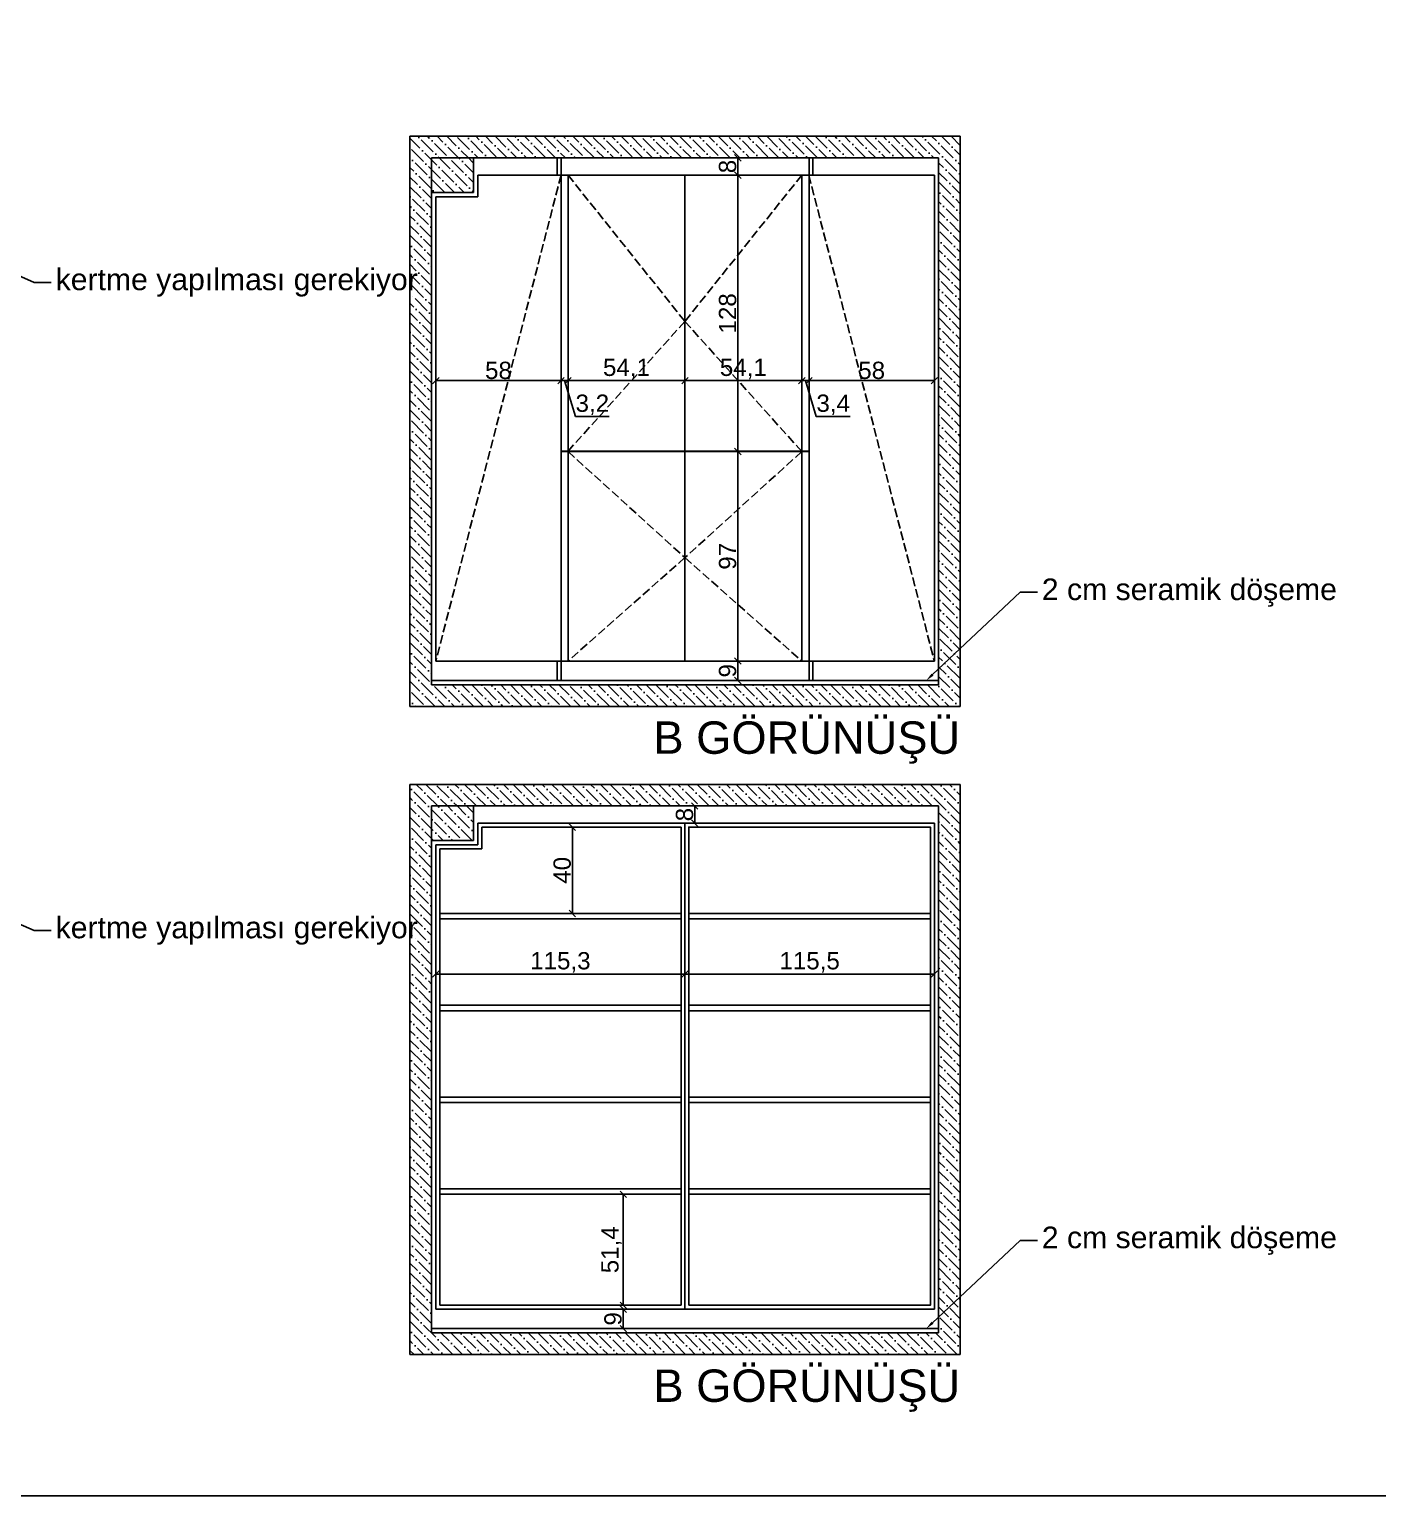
# Model space of a CAD drawing. Header units: millimetres. Extents: x 1064 to 14043, y 831 to 5538.
# Drawn here: x 4107 to 4731, y 831 to 1510 of the extents above; entities that cross this region are included whole.
import ezdxf
from ezdxf import colors
from ezdxf.entities.mleader import LeaderData, LeaderLine
from ezdxf.math import Vec2, Vec3

# ---------------------------------------------------------------- set-up
doc = ezdxf.new("R2010")
doc.units = ezdxf.units.MM
doc.linetypes.add('JIS_02_4.0', pattern=[5.5, 4, -1.5])
doc.styles.get("Standard").update_dxf_attribs({"font": 'arial.ttf'})
doc.dimstyles.new('ISO-25', dxfattribs={"dimtxt": 8, "dimasz": 3, "dimexe": 1.25, "dimexo": 0.625, "dimtad": 1, "dimdec": 1, "dimtxsty": 'Standard', "dimblk": 'OBLIQUE', "dimcen": 2.5, "dimse1": 1, "dimse2": 1, "dimadec": 0, "dimazin": 0, "dimtfac": 1, "dimtdec": 1, "dimtmove": 0, "dimatfit": 3, "dimldrblk": 'OBLIQUE', "dimfxl": 1, "dimarcsym": 0})
pattern_1 = [(315, (-4420.0002, -8852.851), (6.1739261, -1.683798), [7.9375, -1.5875, 0, -1.5875])]

# ---------------------------------------------------------------- blocks, each defined once
blk = doc.blocks.new('_Oblique')
at = {"color": 0, "linetype": 'ByBlock', "lineweight": -2}
blk.add_line((-0.5, -0.5), (0.5, 0.5), dxfattribs=at)
blk = doc.blocks.new('*D671')
at = {"color": 0, "lineweight": -2, "transparency": 16777216}
blk.add_line((4358.64, 1140.45), (4358.64, 1100.45), dxfattribs=at)
at = {"layer": 'Defpoints', "color": 0, "transparency": 16777216}
for p in [(4355.84, 1140.45), (4355.84, 1100.45), (4358.64, 1100.45)]:
    blk.add_point(p, dxfattribs=at)
at = {"color": 0, "lineweight": -2, "transparency": 16777216, "xscale": 3, "yscale": 3, "zscale": 3}
for p, rotation in [((4358.64, 1140.45), 90), ((4358.64, 1100.45), 270)]:
    blk.add_blockref('_Oblique', p, dxfattribs=dict(at, rotation=rotation))
at = {"color": 0, "transparency": 16777216, "insert": (4353.93, 1120.45), "char_height": 8, "attachment_point": 5, "rotation": 90}
blk.add_mtext('40', dxfattribs=at)
blk = doc.blocks.new('*D672')
at = {"color": 0, "lineweight": -2, "transparency": 16777216}
blk.add_line((4382.18, 970.45), (4382.18, 919.05), dxfattribs=at)
at = {"layer": 'Defpoints', "color": 0, "transparency": 16777216}
for p in [(4379.59, 970.45), (4379.59, 919.05), (4382.18, 919.05)]:
    blk.add_point(p, dxfattribs=at)
at = {"color": 0, "lineweight": -2, "transparency": 16777216, "xscale": 3, "yscale": 3, "zscale": 3}
for p, rotation in [((4382.18, 970.45), 90), ((4382.18, 919.05), 270)]:
    blk.add_blockref('_Oblique', p, dxfattribs=dict(at, rotation=rotation))
at = {"color": 0, "transparency": 16777216, "insert": (4376.75, 944.75), "char_height": 8, "attachment_point": 5, "rotation": 90}
blk.add_mtext('51,4', dxfattribs=at)
blk = doc.blocks.new('*D699')
at = {"color": 0, "lineweight": -2, "transparency": 16777216}
blk.add_line((4295.42, 1072.41), (4410.73, 1072.41), dxfattribs=at)
at = {"layer": 'Defpoints', "color": 0, "transparency": 16777216}
for p in [(4295.42, 1079.78), (4410.73, 1079.78), (4410.73, 1072.41)]:
    blk.add_point(p, dxfattribs=at)
at = {"color": 0, "lineweight": -2, "transparency": 16777216, "xscale": 3, "yscale": 3, "zscale": 3, "rotation": 180}
blk.add_blockref('_Oblique', (4295.42, 1072.41), dxfattribs=at)
at = {"color": 0, "lineweight": -2, "transparency": 16777216, "xscale": 3, "yscale": 3, "zscale": 3}
blk.add_blockref('_Oblique', (4410.73, 1072.41), dxfattribs=at)
at = {"color": 0, "transparency": 16777216, "insert": (4353.08, 1077.84), "char_height": 8, "attachment_point": 5}
blk.add_mtext('115,3', dxfattribs=at)
blk = doc.blocks.new('*D700')
at = {"color": 0, "lineweight": -2, "transparency": 16777216}
blk.add_line((4410.73, 1072.41), (4526.22, 1072.41), dxfattribs=at)
at = {"layer": 'Defpoints', "color": 0, "transparency": 16777216}
for p in [(4526.22, 1096.2), (4410.73, 1079.78), (4526.22, 1072.41)]:
    blk.add_point(p, dxfattribs=at)
at = {"color": 0, "lineweight": -2, "transparency": 16777216, "xscale": 3, "yscale": 3, "zscale": 3, "rotation": 180}
blk.add_blockref('_Oblique', (4410.73, 1072.41), dxfattribs=at)
at = {"color": 0, "lineweight": -2, "transparency": 16777216, "xscale": 3, "yscale": 3, "zscale": 3}
blk.add_blockref('_Oblique', (4526.22, 1072.41), dxfattribs=at)
at = {"color": 0, "transparency": 16777216, "insert": (4468.48, 1077.84), "char_height": 8, "attachment_point": 5}
blk.add_mtext('115,5', dxfattribs=at)
blk = doc.blocks.new('*D701')
at = {"color": 0, "lineweight": -2, "transparency": 16777216}
blk.add_line((4295.42, 1347.19), (4353.4, 1347.19), dxfattribs=at)
at = {"layer": 'Defpoints', "color": 0, "transparency": 16777216}
for p in [(4295.42, 1356.9), (4353.4, 1356.91), (4353.4, 1347.19)]:
    blk.add_point(p, dxfattribs=at)
at = {"color": 0, "lineweight": -2, "transparency": 16777216, "xscale": 3, "yscale": 3, "zscale": 3, "rotation": 180}
blk.add_blockref('_Oblique', (4295.42, 1347.19), dxfattribs=at)
at = {"color": 0, "lineweight": -2, "transparency": 16777216, "xscale": 3, "yscale": 3, "zscale": 3}
blk.add_blockref('_Oblique', (4353.4, 1347.19), dxfattribs=at)
at = {"color": 0, "transparency": 16777216, "insert": (4324.41, 1351.9), "char_height": 8, "attachment_point": 5}
blk.add_mtext('58', dxfattribs=at)
blk = doc.blocks.new('*D702')
at = {"color": 0, "lineweight": -2, "transparency": 16777216}
for p, q in [((4353.4, 1347.19), (4356.64, 1347.19)), ((4355.02, 1347.19), (4360, 1330.58)), ((4360, 1330.58), (4375.73, 1330.58))]:
    blk.add_line(p, q, dxfattribs=at)
at = {"layer": 'Defpoints', "color": 0, "transparency": 16777216}
for p in [(4356.64, 1360.89), (4353.4, 1356.91), (4356.64, 1347.19)]:
    blk.add_point(p, dxfattribs=at)
at = {"color": 0, "lineweight": -2, "transparency": 16777216, "xscale": 3, "yscale": 3, "zscale": 3, "rotation": 180}
blk.add_blockref('_Oblique', (4353.4, 1347.19), dxfattribs=at)
at = {"color": 0, "lineweight": -2, "transparency": 16777216, "xscale": 3, "yscale": 3, "zscale": 3}
blk.add_blockref('_Oblique', (4356.64, 1347.19), dxfattribs=at)
at = {"color": 0, "transparency": 16777216, "insert": (4367.87, 1336.01), "char_height": 8, "attachment_point": 5}
blk.add_mtext('3,2', dxfattribs=at)
blk = doc.blocks.new('*D703')
at = {"color": 0, "lineweight": -2, "transparency": 16777216}
blk.add_line((4356.64, 1347.19), (4410.73, 1347.19), dxfattribs=at)
at = {"layer": 'Defpoints', "color": 0, "transparency": 16777216}
for p in [(4356.64, 1360.89), (4410.73, 1360.71), (4410.73, 1347.19)]:
    blk.add_point(p, dxfattribs=at)
at = {"color": 0, "lineweight": -2, "transparency": 16777216, "xscale": 3, "yscale": 3, "zscale": 3, "rotation": 180}
blk.add_blockref('_Oblique', (4356.64, 1347.19), dxfattribs=at)
at = {"color": 0, "lineweight": -2, "transparency": 16777216, "xscale": 3, "yscale": 3, "zscale": 3}
blk.add_blockref('_Oblique', (4410.73, 1347.19), dxfattribs=at)
at = {"color": 0, "transparency": 16777216, "insert": (4383.68, 1352.62), "char_height": 8, "attachment_point": 5}
blk.add_mtext('54,1', dxfattribs=at)
blk = doc.blocks.new('*D704')
at = {"color": 0, "lineweight": -2, "transparency": 16777216}
blk.add_line((4410.73, 1347.19), (4464.84, 1347.19), dxfattribs=at)
at = {"layer": 'Defpoints', "color": 0, "transparency": 16777216}
for p in [(4410.73, 1360.71), (4464.84, 1362.43), (4464.84, 1347.19)]:
    blk.add_point(p, dxfattribs=at)
at = {"color": 0, "lineweight": -2, "transparency": 16777216, "xscale": 3, "yscale": 3, "zscale": 3, "rotation": 180}
blk.add_blockref('_Oblique', (4410.73, 1347.19), dxfattribs=at)
at = {"color": 0, "lineweight": -2, "transparency": 16777216, "xscale": 3, "yscale": 3, "zscale": 3}
blk.add_blockref('_Oblique', (4464.84, 1347.19), dxfattribs=at)
at = {"color": 0, "transparency": 16777216, "insert": (4437.78, 1352.62), "char_height": 8, "attachment_point": 5}
blk.add_mtext('54,1', dxfattribs=at)
blk = doc.blocks.new('*D705')
at = {"color": 0, "lineweight": -2, "transparency": 16777216}
for p, q in [((4464.84, 1347.19), (4468.2, 1347.19)), ((4466.52, 1347.19), (4471.5, 1330.58)), ((4471.5, 1330.58), (4487.28, 1330.58))]:
    blk.add_line(p, q, dxfattribs=at)
at = {"layer": 'Defpoints', "color": 0, "transparency": 16777216}
for p in [(4464.84, 1362.43), (4468.2, 1362.43), (4468.2, 1347.19)]:
    blk.add_point(p, dxfattribs=at)
at = {"color": 0, "lineweight": -2, "transparency": 16777216, "xscale": 3, "yscale": 3, "zscale": 3, "rotation": 180}
blk.add_blockref('_Oblique', (4464.84, 1347.19), dxfattribs=at)
at = {"color": 0, "lineweight": -2, "transparency": 16777216, "xscale": 3, "yscale": 3, "zscale": 3}
blk.add_blockref('_Oblique', (4468.2, 1347.19), dxfattribs=at)
at = {"color": 0, "transparency": 16777216, "insert": (4479.39, 1336.01), "char_height": 8, "attachment_point": 5}
blk.add_mtext('3,4', dxfattribs=at)
blk = doc.blocks.new('*D706')
at = {"color": 0, "lineweight": -2, "transparency": 16777216}
blk.add_line((4468.2, 1347.19), (4526.22, 1347.19), dxfattribs=at)
at = {"layer": 'Defpoints', "color": 0, "transparency": 16777216}
for p in [(4468.2, 1362.43), (4526.22, 1359.66), (4526.22, 1347.19)]:
    blk.add_point(p, dxfattribs=at)
at = {"color": 0, "lineweight": -2, "transparency": 16777216, "xscale": 3, "yscale": 3, "zscale": 3, "rotation": 180}
blk.add_blockref('_Oblique', (4468.2, 1347.19), dxfattribs=at)
at = {"color": 0, "lineweight": -2, "transparency": 16777216, "xscale": 3, "yscale": 3, "zscale": 3}
blk.add_blockref('_Oblique', (4526.22, 1347.19), dxfattribs=at)
at = {"color": 0, "transparency": 16777216, "insert": (4497.21, 1351.9), "char_height": 8, "attachment_point": 5}
blk.add_mtext('58', dxfattribs=at)
blk = doc.blocks.new('*D707')
at = {"color": 0, "lineweight": -2, "transparency": 16777216}
blk.add_line((4435.22, 1208.35), (4435.22, 1217.35), dxfattribs=at)
at = {"layer": 'Defpoints', "color": 0, "transparency": 16777216}
for p in [(4435.22, 1217.35), (4439, 1217.35), (4439, 1208.35)]:
    blk.add_point(p, dxfattribs=at)
at = {"color": 0, "lineweight": -2, "transparency": 16777216, "xscale": 3, "yscale": 3, "zscale": 3}
for p, rotation in [((4435.22, 1217.35), 90), ((4435.22, 1208.35), 270)]:
    blk.add_blockref('_Oblique', p, dxfattribs=dict(at, rotation=rotation))
at = {"color": 0, "transparency": 16777216, "insert": (4430.51, 1212.85), "char_height": 8, "attachment_point": 5, "rotation": 90}
blk.add_mtext('9', dxfattribs=at)
blk = doc.blocks.new('*D708')
at = {"color": 0, "lineweight": -2, "transparency": 16777216}
blk.add_line((4435.22, 1217.35), (4435.22, 1314.35), dxfattribs=at)
at = {"layer": 'Defpoints', "color": 0, "transparency": 16777216}
for p in [(4435.22, 1314.35), (4436.74, 1314.35), (4439, 1217.35)]:
    blk.add_point(p, dxfattribs=at)
at = {"color": 0, "lineweight": -2, "transparency": 16777216, "xscale": 3, "yscale": 3, "zscale": 3}
for p, rotation in [((4435.22, 1314.35), 90), ((4435.22, 1217.35), 270)]:
    blk.add_blockref('_Oblique', p, dxfattribs=dict(at, rotation=rotation))
at = {"color": 0, "transparency": 16777216, "insert": (4430.51, 1265.85), "char_height": 8, "attachment_point": 5, "rotation": 90}
blk.add_mtext('97', dxfattribs=at)
blk = doc.blocks.new('*D709')
at = {"color": 0, "lineweight": -2, "transparency": 16777216}
blk.add_line((4435.22, 1314.35), (4435.22, 1442.35), dxfattribs=at)
at = {"layer": 'Defpoints', "color": 0, "transparency": 16777216}
for p in [(4424.04, 1442.35), (4435.22, 1442.35), (4436.74, 1314.35)]:
    blk.add_point(p, dxfattribs=at)
at = {"color": 0, "lineweight": -2, "transparency": 16777216, "xscale": 3, "yscale": 3, "zscale": 3}
for p, rotation in [((4435.22, 1442.35), 90), ((4435.22, 1314.35), 270)]:
    blk.add_blockref('_Oblique', p, dxfattribs=dict(at, rotation=rotation))
at = {"color": 0, "transparency": 16777216, "insert": (4430.51, 1378.35), "char_height": 8, "attachment_point": 5, "rotation": 90}
blk.add_mtext('128', dxfattribs=at)
blk = doc.blocks.new('*D710')
at = {"color": 0, "lineweight": -2, "transparency": 16777216}
blk.add_line((4435.22, 1442.35), (4435.22, 1450.35), dxfattribs=at)
at = {"layer": 'Defpoints', "color": 0, "transparency": 16777216}
for p in [(4422.11, 1450.35), (4435.22, 1450.35), (4424.04, 1442.35)]:
    blk.add_point(p, dxfattribs=at)
at = {"color": 0, "lineweight": -2, "transparency": 16777216, "xscale": 3, "yscale": 3, "zscale": 3}
for p, rotation in [((4435.22, 1450.35), 90), ((4435.22, 1442.35), 270)]:
    blk.add_blockref('_Oblique', p, dxfattribs=dict(at, rotation=rotation))
at = {"color": 0, "transparency": 16777216, "insert": (4430.51, 1446.35), "char_height": 8, "attachment_point": 5, "rotation": 90}
blk.add_mtext('8', dxfattribs=at)
blk = doc.blocks.new('*D711')
at = {"color": 0, "lineweight": -2, "transparency": 16777216}
blk.add_line((4382.18, 908.25), (4382.18, 917.25), dxfattribs=at)
at = {"layer": 'Defpoints', "color": 0, "transparency": 16777216}
for p in [(4364.35, 917.25), (4382.18, 917.25), (4364.35, 908.25)]:
    blk.add_point(p, dxfattribs=at)
at = {"color": 0, "lineweight": -2, "transparency": 16777216, "xscale": 3, "yscale": 3, "zscale": 3}
for p, rotation in [((4382.18, 917.25), 90), ((4382.18, 908.25), 270)]:
    blk.add_blockref('_Oblique', p, dxfattribs=dict(at, rotation=rotation))
at = {"color": 0, "transparency": 16777216, "insert": (4377.47, 912.75), "char_height": 8, "attachment_point": 5, "rotation": 90}
blk.add_mtext('9', dxfattribs=at)
blk = doc.blocks.new('*D712')
at = {"color": 0, "lineweight": -2, "transparency": 16777216}
blk.add_line((4415.29, 1142.25), (4415.29, 1150.25), dxfattribs=at)
at = {"layer": 'Defpoints', "color": 0, "transparency": 16777216}
for p in [(4414.97, 1150.25), (4415.29, 1150.25), (4414.97, 1142.25)]:
    blk.add_point(p, dxfattribs=at)
at = {"color": 0, "lineweight": -2, "transparency": 16777216, "xscale": 3, "yscale": 3, "zscale": 3}
for p, rotation in [((4415.29, 1150.25), 90), ((4415.29, 1142.25), 270)]:
    blk.add_blockref('_Oblique', p, dxfattribs=dict(at, rotation=rotation))
at = {"color": 0, "transparency": 16777216, "insert": (4410.58, 1146.25), "char_height": 8, "attachment_point": 5, "rotation": 90}
blk.add_mtext('8', dxfattribs=at)
blk = doc.blocks.new('kesit 3')
h = blk.add_hatch()
h.set_pattern_fill('ANSI36', color=256, angle=270)
h.set_pattern_definition(pattern_1)
h.paths.add_polyline_path([(3070.67, 415.91), (2815.87, 415.91), (2815.87, 151.91), (3070.67, 151.91)])
h.paths.add_polyline_path([(3060.67, 161.91), (2825.87, 161.91), (2825.87, 405.91), (3060.67, 405.91)], flags=16)
h = blk.add_hatch()
h.set_pattern_fill('ANSI36', color=256, angle=270)
h.set_pattern_definition(pattern_1)
h.paths.add_polyline_path([(2845.37, 405.91), (2825.87, 405.91), (2825.87, 389.91), (2845.37, 389.91)])
for p, q in [((2815.87, 415.91), (2815.87, 151.91)), ((2815.87, 415.91), (3070.67, 415.91)), ((3070.67, 151.91), (3070.67, 415.91)), ((2825.87, 405.91), (2825.87, 161.91)), ((2825.87, 405.91), (3060.67, 405.91)), ((2845.37, 405.91), (2845.37, 389.91)), ((3060.67, 161.91), (3060.67, 405.91)), ((2825.87, 389.91), (2845.37, 389.91)), ((2825.87, 163.91), (3060.67, 163.91)), ((2825.87, 161.91), (3060.67, 161.91)), ((2815.87, 151.91), (3070.67, 151.91))]:
    blk.add_line(p, q)
at = {"color": 1, "insert": (2928.61, 144.97), "char_height": 15, "width": 172.0956, "attachment_point": 1}
blk.add_mtext('B GÖRÜNÜŞÜ', dxfattribs=at)
at = {"color": 6}
ml = blk.add_multileader_mtext('Standard', dxfattribs=at)
ml.set_content('2 cm seramik döşeme', color=6)
ml.set_leader_properties()
ml.build(insert=Vec2(0, 0))
ctx = ml.context
ctx.base_point, ctx.char_height, ctx.plane_origin = Vec3(3106.44, 204.78), 10, Vec3(3054.92, 163.91)
notes = []
notes.append((ctx, [(0, (1, 1, 0), (3098.44, 204.78), (1, 0), 8, [(0, [(3054.92, 163.91)], 0, [])])]))
ctx.mtext.insert, ctx.mtext.flow_direction = Vec3(3108.44, 211.14), 5
for ctx, leaders in notes:
    for number, flags, end, landing, length, lines in leaders:
        leader = LeaderData()
        leader.index, (leader.has_last_leader_line, leader.has_dogleg_vector, leader.attachment_direction) = number, flags
        leader.last_leader_point, leader.dogleg_vector, leader.dogleg_length = Vec3(end), Vec3(landing), length
        for number, points, colour, breaks in lines:
            line = LeaderLine()
            line.index, line.vertices, line.color, line.breaks = number, Vec3.list(points), colors.encode_raw_color(colour), breaks
            leader.lines.append(line)
        ctx.leaders.append(leader)

msp = doc.modelspace()

# ---------------------------------------------------------------- linework, layer by layer
at = {"color": 6}
for p, q in [((4351.59277, 1442.34659), (4351.59277, 1450.34659)), ((4353.39277, 1442.34659), (4353.39277, 1450.34659)), ((4468.19277, 1442.35828), (4468.19277, 1450.35828)), ((4469.99277, 1442.34659), (4469.99277, 1450.35828)), ((4469.99277, 1442.34659), (4351.59277, 1442.34659)), ((4353.39277, 1442.34659), (4353.41534, 1217.34659)), ((4356.6352, 1442.34659), (4356.6352, 1217.34659)), ((4410.7337, 1217.34659), (4410.7337, 1442.34659)), ((4464.83511, 1442.34659), (4464.83511, 1217.34659)), ((4468.19277, 1442.34659), (4468.21534, 1217.34659)), ((4468.20564, 1314.53852), (4353.40564, 1314.53852)), ((4468.20566, 1314.35007), (4353.40566, 1314.35007)), ((4470.01534, 1217.34607), (4351.61534, 1217.34659)), ((4351.61534, 1217.34659), (4351.61534, 1208.34659)), ((4353.41534, 1217.34659), (4353.41534, 1208.34659)), ((4468.21534, 1217.34607), (4468.21534, 1208.34607)), ((4470.01534, 1217.34607), (4470.01534, 1208.34607))]:
    msp.add_line(p, q, dxfattribs=at)
at = {"color": 252, "linetype": 'JIS_02_4.0'}
for p, q in [((4353.39277, 1442.34659), (4295.41644, 1217.34659)), ((4356.6352, 1442.34659), (4410.7337, 1374.62267)), ((4464.83511, 1442.34659), (4410.7337, 1374.62267)), ((4468.07462, 1442.34659), (4526.21644, 1217.34659)), ((4410.7337, 1374.62267), (4356.6352, 1314.53852)), ((4410.7337, 1374.62267), (4464.83511, 1314.35007)), ((4356.6352, 1314.35007), (4410.7337, 1265.23277)), ((4464.83219, 1314.35007), (4410.7337, 1265.23277)), ((4410.7337, 1265.23277), (4356.6352, 1217.34659)), ((4410.7337, 1265.23277), (4464.83219, 1217.34659))]:
    msp.add_line(p, q, dxfattribs=at)
for p, q in [((4351.59277, 1442.34659), (4314.91644, 1442.34659)), ((4314.91644, 1442.34659), (4314.91644, 1432.34659)), ((4469.99277, 1442.34659), (4526.21644, 1442.34659)), ((4526.21644, 1442.34659), (4526.21644, 1217.34607)), ((4295.41644, 1432.34659), (4314.91644, 1432.34659)), ((4295.41644, 1432.34659), (4295.41644, 1217.34659)), ((4351.61534, 1217.34659), (4295.41644, 1217.34659)), ((4470.01534, 1217.34607), (4526.21644, 1217.34607)), ((4351.59277, 1142.24513), (4314.91644, 1142.24513)), ((4314.91644, 1142.24513), (4314.91644, 1132.24513)), ((4469.99277, 1142.24513), (4351.59277, 1142.24513)), ((4410.7337, 917.24461), (4410.7337, 1142.24513)), ((4469.99277, 1142.24513), (4526.21644, 1142.24513)), ((4526.21644, 1142.24513), (4526.21644, 917.24461)), ((4316.71644, 1140.44513), (4408.9337, 1140.44513)), ((4316.71644, 1140.44513), (4316.71644, 1130.44513)), ((4408.9337, 919.04513), (4408.9337, 1140.44513)), ((4295.41644, 1132.24513), (4314.91644, 1132.24513)), ((4295.41644, 1132.24513), (4295.41644, 917.24513)), ((4297.21644, 1130.44513), (4316.71644, 1130.44513)), ((4297.21644, 1130.44513), (4297.21644, 919.04513)), ((4297.21644, 1100.44513), (4408.9337, 1100.44513)), ((4412.5337, 1100.44513), (4524.41644, 1100.44513)), ((4297.21644, 1097.94513), (4408.9337, 1097.94513)), ((4412.5337, 1097.94513), (4524.41644, 1097.94513)), ((4297.21644, 1057.94513), (4408.9337, 1057.94513)), ((4297.21644, 1055.44513), (4408.9337, 1055.44513)), ((4412.5337, 1057.94513), (4524.41644, 1057.94513)), ((4412.5337, 1055.44513), (4524.41644, 1055.44513)), ((4297.21644, 972.94513), (4408.9337, 972.94513)), ((4412.5337, 972.94513), (4524.41644, 972.94513)), ((4297.21644, 970.44513), (4408.9337, 970.44513)), ((4412.5337, 970.44513), (4524.41644, 970.44513)), ((4410.7337, 917.24513), (4295.41644, 917.24513)), ((4408.9337, 919.04513), (4297.21644, 919.04513)), ((4410.7337, 917.24461), (4526.21644, 917.24461))]:
    msp.add_line(p, q)
at = {"color": 1}
for p, q in [((4297.21644, 1015.44513), (4408.9337, 1015.44513)), ((4297.21644, 1012.94513), (4408.9337, 1012.94513)), ((4412.5337, 1015.44513), (4524.41644, 1015.44513)), ((4412.5337, 1012.94513), (4524.41644, 1012.94513))]:
    msp.add_line(p, q, dxfattribs=at)
for points in [[(2303.36581, 1523.72753), (6611.18755, 1523.72753), (6611.18755, 830.8794), (2303.36581, 830.8794)], [(4410.7337, 917.24513), (4526.21644, 917.24513), (4526.21644, 1142.24513), (4410.7337, 1142.24513)], [(4412.5337, 919.04513), (4524.41644, 919.04513), (4524.41644, 1140.44513), (4412.5337, 1140.44513)]]:
    msp.add_lwpolyline(points, close=True)

# ---------------------------------------------------------------- block references
for p in [(1467.5475, 1044.43236), (1467.5475, 744.3309)]:
    msp.add_blockref('kesit 3', p)

# ---------------------------------------------------------------- dimensions: what is measured, and where the dimension line sits
for base, p1, p2, picture, middle in [((4435.21714, 1450.34659), (4424.04416, 1442.34659), (4422.10712, 1450.34659), '*D710', (4430.50756, 1446.34659)), ((4435.21714, 1442.34659), (4436.73658, 1314.35007), (4424.04416, 1442.34659), '*D709', (4430.50756, 1378.34833)), ((4435.21714, 1314.35007), (4439.0032, 1217.34621), (4436.73658, 1314.35007), '*D708', (4430.50756, 1265.84814))]:
    dim = msp.add_linear_dim(base=base, p1=p1, p2=p2, angle=90, dimstyle='ISO-25', override={"dimtmove": 1})
    dim.commit()
    dim.dimension.update_dxf_attribs({"geometry": picture, "text_midpoint": middle})
for base, p1, p2, picture, middle in [((4356.6352, 1347.18791), (4353.40134, 1356.90787), (4356.6352, 1360.89412), '*D702', (4360.62639, 1336.01013)), ((4410.7337, 1347.18791), (4356.6352, 1360.89412), (4410.7337, 1360.7085), '*D703', (4383.68445, 1352.62055)), ((4464.83511, 1347.18791), (4410.7337, 1360.7085), (4464.83511, 1362.43175), '*D704', (4437.7844, 1352.62055)), ((4468.20078, 1347.18791), (4464.83511, 1362.43175), (4468.20078, 1362.43175), '*D705', (4472.12607, 1336.01013)), ((4526.21644, 1347.18791), (4468.20078, 1362.43175), (4526.21644, 1359.65884), '*D706', (4497.20861, 1351.89749)), ((4526.21644, 1072.41042), (4410.7337, 1079.77612), (4526.21644, 1096.19964), '*D700', (4468.47507, 1077.84306))]:
    dim = msp.add_linear_dim(base=base, p1=p1, p2=p2, dimstyle='ISO-25', override={"dimtmove": 1})
    dim.commit()
    dim.dimension.update_dxf_attribs({"geometry": picture, "text_midpoint": middle})
for base, p1, p2, picture, middle in [((4353.40134, 1347.18791), (4295.41644, 1356.90205), (4353.40134, 1356.90787), '*D701', (4324.40889, 1351.89749)), ((4410.7337, 1072.41042), (4295.41644, 1079.77612), (4410.7337, 1079.77612), '*D699', (4353.07507, 1077.84306))]:
    dim = msp.add_linear_dim(base=base, p1=p1, p2=p2, dimstyle='ISO-25')
    dim.commit()
    dim.dimension.update_dxf_attribs({"geometry": picture, "text_midpoint": middle})
for base, p1, p2, picture, middle in [((4435.21714, 1217.34621), (4439.00316, 1208.34659), (4439.0032, 1217.34621), '*D707', (4430.50756, 1212.8464)), ((4415.29224, 1150.24513), (4414.9723, 1142.24513), (4414.9723, 1150.24513), '*D712', (4410.58266, 1146.24513)), ((4358.63565, 1100.44513), (4355.84066, 1140.44513), (4355.84066, 1100.44513), '*D671', (4353.92607, 1120.44513)), ((4382.17884, 919.04513), (4379.59269, 970.44513), (4379.59269, 919.04513), '*D672', (4376.7462, 944.74513)), ((4382.17884, 917.24513), (4364.35451, 908.24513), (4364.35451, 917.24513), '*D711', (4377.46926, 912.74513))]:
    dim = msp.add_linear_dim(base=base, p1=p1, p2=p2, angle=90, dimstyle='ISO-25')
    dim.commit()
    dim.dimension.update_dxf_attribs({"geometry": picture, "text_midpoint": middle})

# ---------------------------------------------------------------- leaders
at = {"color": 6}
ml = msp.add_multileader_mtext('Standard', dxfattribs=at)
ml.set_content('kertme yapılması gerekiyor ', color=6)
ml.set_leader_properties()
ml.build(insert=Vec2(0, 0))
ctx = ml.context
ctx.base_point, ctx.char_height, ctx.plane_origin = Vec3(4117.3884, 1392.60753), 10, Vec3(4015.68405, 1434.34659)
notes = []
notes.append((ctx, [(0, (1, 1, 0), (4109.3884, 1392.60753), (1, 0), 8, [(0, [(4015.68405, 1434.34659)], 0, [])])]))
ctx.mtext.insert, ctx.mtext.flow_direction = Vec3(4119.3884, 1399.07752), 5
ml = msp.add_multileader_mtext('Standard', dxfattribs=at)
ml.set_content('kertme yapılması gerekiyor ', color=6)
ml.set_leader_properties()
ml.build(insert=Vec2(0, 0))
ctx = ml.context
ctx.base_point, ctx.char_height, ctx.plane_origin = Vec3(4117.3884, 1092.50607), 10, Vec3(4015.68405, 1134.24513)
notes.append((ctx, [(0, (1, 1, 0), (4109.3884, 1092.50607), (1, 0), 8, [(0, [(4015.68405, 1134.24513)], 0, [])])]))
ctx.mtext.insert, ctx.mtext.flow_direction = Vec3(4119.3884, 1098.97606), 5
for ctx, leaders in notes:
    for number, flags, end, landing, length, lines in leaders:
        leader = LeaderData()
        leader.index, (leader.has_last_leader_line, leader.has_dogleg_vector, leader.attachment_direction) = number, flags
        leader.last_leader_point, leader.dogleg_vector, leader.dogleg_length = Vec3(end), Vec3(landing), length
        for number, points, colour, breaks in lines:
            line = LeaderLine()
            line.index, line.vertices, line.color, line.breaks = number, Vec3.list(points), colors.encode_raw_color(colour), breaks
            leader.lines.append(line)
        ctx.leaders.append(leader)

doc.saveas('drawing.dxf')
